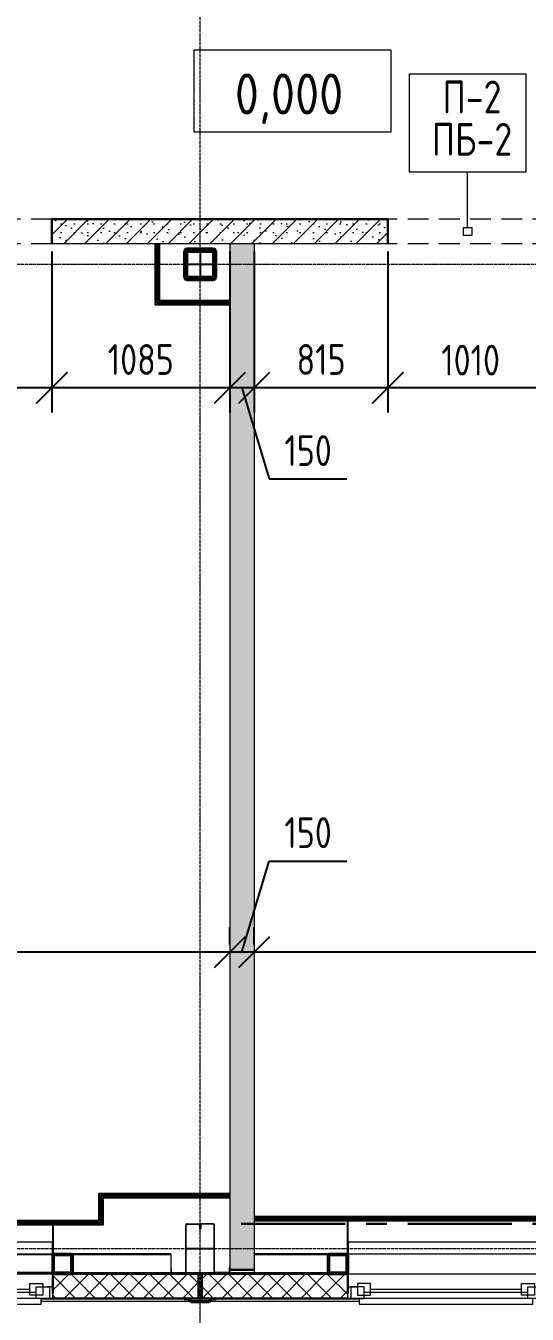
# Model space of a CAD drawing. Header units: millimetres. Extents: x -3689 to 3021565, y -698052 to -604547.
# Drawn here: x 2702032 to 2705092, y -647912 to -640056 of the extents above; entities that cross this region are included whole.
import ezdxf

# ---------------------------------------------------------------- set-up
doc = ezdxf.new("R2010")
doc.units = ezdxf.units.MM
doc.header["$PDMODE"] = 35
for name, pattern in [('_ШПТ__20_т__2_5__Линия сетки', [25, 20, -2.5, 0, -2.5]), ('CENTER', [50.8, 31.75, -6.35, 6.35, -6.35]), ('GOST2.303 5', [24, 20, -1.5, 1, -1.5]), ('невидимаяX2', [19.05, 12.7, -6.35])]:
    doc.linetypes.add(name, pattern=pattern)
doc.layers.get('0').update_dxf_attribs({"lineweight": 0})
doc.layers.get('Defpoints').update_dxf_attribs({"color": 4})
for name, color, linetype in [('_1-1_ Внутренние стены', 7, 'Continuous'), ('_4-3_ маркировка на кладочных планах АР', 7, 'Continuous'), ('Новы ГКЛ', 211, 'Continuous')]:
    doc.layers.add(name, color=color, linetype=linetype)
doc.layers.add('Вспомогательные', color=6, linetype='Continuous', plot=False)
for name, color, linetype, lineweight in [('Высотные отметки', 7, 'Continuous', 9), ('Обобщенные модели', 7, 'Continuous', 18), ('ОСИ', 251, 'CENTER', 18), ('Перекрытия', 7, 'Continuous', 18), ('Размерные', 45, 'Continuous', 15), ('Размеры', 82, 'Continuous', 9), ('Средние', 142, 'Continuous', 30), ('Стены', 7, 'Continuous', 18), ('Стены разрез', 7, 'Continuous', 30), ('Стены штриховка', 7, 'Continuous', 30), ('Типовые аннотации', 7, 'Continuous', 18)]:
    doc.layers.add(name, color=color, linetype=linetype, lineweight=lineweight)
for name, color, linetype, lineweight, true_color in [('Каркас несущий', 7, 'Continuous', 18, 0x800040), ('Каркас_Импост', 7, 'Continuous', 9, 0x804000), ('Несущие колонны', 7, 'Continuous', 18, 0x800040), ('Окна', 7, 'Continuous', 9, 0x0080c0), ('Отлив', 7, 'Continuous', 9, 0x008080), ('Скрытые грани', 7, 'Continuous', 18, 0x800040)]:
    doc.layers.add(name, color=color, linetype=linetype, lineweight=lineweight, true_color=true_color)
doc.styles.add('GOST Common_1', font='GOST_Common.ttf', dxfattribs={"width": 0.9, "height": 210})
doc.styles.add('ГОСТ 2.304', font='CS_Gost2304.shx')
doc.styles.add('стиль1', font='isocpeur.ttf')
doc.dimstyles.new('СПДС', dxfattribs={"dimscale": 100, "dimtxt": 2.5, "dimasz": 2.5, "dimexe": 2, "dimexo": 0.625, "dimgap": 1, "dimtad": 1, "dimdec": 0, "dimtxsty": 'ГОСТ 2.304', "dimblk": 'OBLIQUE', "dimblk1": 'OBLIQUE', "dimblk2": 'OBLIQUE', "dimcen": 2.5, "dimdle": 2, "dimadec": 0, "dimazin": 2, "dimtfac": 0.75, "dimtdec": 4, "dimtmove": 1, "dimatfit": 3, "dimfxl": 1, "dimtfill": 1, "dimtolj": 1, "dimarcsym": 1})
pattern_1 = [(45, (2676096.765, -647540.56), (-60.10408, 60.10408), []), (135, (2676096.765, -647540.56), (-60.10408, -60.10408), [])]

# ---------------------------------------------------------------- blocks, each defined once
blk = doc.blocks.new('102_Окно_1Створка_Ф_ГОСТ23166-99 - 1160х1750_1170_h-1445330-_О__L1_0_000_')
at = {"layer": 'Каркас_Импост', "color": 7, "lineweight": 18}
for p, q in [((-638.1, 475), (-638.1, 405)), ((-638.1, 475), (-603.1, 475)), ((-618.1, 475), (-538.1, 475)), ((-618.1, 405), (-618.1, 475)), ((-618.1, 475), (-538.1, 475)), ((-618.1, 405), (-618.1, 475)), ((-538.1, 475), (-538.1, 405)), ((-538.1, 475), (-538.1, 455)), ((541.9, 475), (461.9, 475)), ((461.9, 475), (461.9, 405)), ((461.9, 475), (461.9, 455)), ((541.9, 475), (461.9, 475)), ((561.9, 475), (526.9, 475)), ((541.9, 405), (541.9, 475)), ((541.9, 405), (541.9, 475)), ((561.9, 475), (561.9, 405)), ((-638.1, 405), (-603.1, 405)), ((-538.1, 405), (-618.1, 405)), ((-578.1, 405), (-618.1, 405)), ((-578.1, 385), (-578.1, 455)), ((-578.1, 455), (-498.1, 455)), ((-538.1, 440), (461.9, 440)), ((-498.1, 455), (-498.1, 385)), ((-498.1, 420), (421.9, 420)), ((421.9, 455), (421.9, 385)), ((501.9, 455), (421.9, 455)), ((461.9, 405), (541.9, 405)), ((501.9, 385), (501.9, 455)), ((541.9, 405), (501.9, 405)), ((561.9, 405), (526.9, 405)), ((-498.1, 385), (-578.1, 385)), ((421.9, 385), (501.9, 385))]:
    blk.add_line(p, q, dxfattribs=at)
at = {"layer": 'Отлив', "color": 7}
for p, q in [((491.9, 510), (-568.1, 510)), ((-568.1, 510), (-568.1, 475)), ((-568.1, 475), (491.9, 475)), ((491.9, 475), (491.9, 510))]:
    blk.add_line(p, q, dxfattribs=at)
blk = doc.blocks.new('243_КолоннаНесущая_Труба_ГОСТ 30245-2003 - 120x120x5-1251786-_О__L1_0_000_')
at = {"layer": 'Несущие колонны', "color": 7, "lineweight": 40}
for p, q in [((-60, 51), (-60, -51)), ((-55, -51), (-55, 51)), ((51, 60), (-51, 60)), ((-51, 55), (51, 55)), ((55, 51), (55, -51)), ((60, -51), (60, 51)), ((51, -55), (-51, -55)), ((-51, -60), (51, -60))]:
    blk.add_line(p, q, dxfattribs=at)
for centre, radius, start, end in [((-51, 51), 9, 90, 180), ((-51, 51), 4, 90, 180), ((51, 51), 9, 0, 90), ((51, 51), 4, 0, 90), ((-51, -51), 9, 180, 270), ((-51, -51), 4, 180, 270), ((51, -51), 9, 270, 360), ((51, -51), 4, 270, 0)]:
    blk.add_arc(centre, radius, start, end, dxfattribs=at)
blk = doc.blocks.new('190_ФЭ_Стена_Стык вертикальный - ФЭ-C1_110-1292203-_О__L1_0_000_')
at = {"layer": 'Обобщенные модели', "lineweight": 9}
h = blk.add_hatch(dxfattribs=at)
h.set_pattern_fill('FP_4', color=256, style=0, pattern_type=2)
h.set_pattern_definition([(45, (0, 0), (-106.066, 106.066), [])])
h.paths.add_polyline_path([(27055, -295), (27072, -278), (27071.6, -277), (27054.6, -294), (26945.4, -294), (26928.4, -277), (26928, -278), (26945, -295)], flags=0)
h.paths.add_polyline_path([(27097, -276), (27098, -275), (27088, -276)], flags=0)
h.paths.add_polyline_path([(26912, -276), (26912, -275), (26903, -276)], flags=0)
at = {"layer": 'Обобщенные модели', "lineweight": 40}
for p, q in [((26912, -275), (26902, -275)), ((26902, -275), (26902, -278)), ((26902, -278), (26928, -278)), ((26903, -277), (26903, -276)), ((26903, -276), (26912, -276)), ((26928.4, -277), (26903, -277)), ((26912, -276), (26912, -275)), ((26928, -278), (26945, -295)), ((26945.4, -294), (26928.4, -277)), ((26945, -295), (27055, -295)), ((27054.6, -294), (26945.4, -294)), ((27071.6, -277), (27054.6, -294)), ((27055, -295), (27072, -278)), ((27097, -277), (27071.6, -277)), ((27072, -278), (27098, -278)), ((27098, -275), (27088, -275)), ((27088, -275), (27088, -276)), ((27088, -276), (27097, -276)), ((27097, -276), (27097, -277)), ((27098, -278), (27098, -275))]:
    blk.add_line(p, q, dxfattribs=at)
blk = doc.blocks.new('Высотные отметки - Рамка-5093-_О__L1_0_000_')
at = {"layer": 'Типовые аннотации', "lineweight": 9}
for p, q in [((-6, 0), (-6, 5)), ((-6, 5), (6, 5)), ((6, 5), (6, 0)), ((6, 0), (-6, 0))]:
    blk.add_line(p, q, dxfattribs=at)
blk = doc.blocks.new('к4')
at = {"color": 0, "linetype": 'Continuous', "lineweight": 60, "ltscale": 150}
for p, q in [((4150607.8, 536606.2), (4150607.8, 536766.2)), ((4150612.8, 536606.2), (4150612.8, 536766.2)), ((4150617.8, 536776.2), (4150777.8, 536776.2)), ((4150617.8, 536771.2), (4150777.8, 536771.2)), ((4150782.8, 536766.2), (4150782.8, 536606.2)), ((4150787.8, 536766.2), (4150787.8, 536606.2)), ((4150777.8, 536601.2), (4150617.8, 536601.2)), ((4150777.8, 536596.2), (4150617.8, 536596.2))]:
    blk.add_line(p, q, dxfattribs=at)
at = {"color": 0, "linetype": 'GOST2.303 5', "lineweight": 25, "ltscale": 150}
for p, q in [((4150697.8, 536778.2), (4150697.8, 536594.2)), ((4150605.8, 536686.2), (4150789.8, 536686.2))]:
    blk.add_line(p, q, dxfattribs=at)
at = {"color": 0, "linetype": 'Continuous', "lineweight": 60, "ltscale": 150}
for centre, radius, start, end in [((4150617.8, 536766.2), 10, 90, 180), ((4150617.8, 536766.2), 5, 90, 180), ((4150777.8, 536766.2), 10, 0, 90), ((4150777.8, 536766.2), 5, 0, 90), ((4150617.8, 536606.2), 10, 180, 270), ((4150617.8, 536606.2), 5, 180, 270), ((4150777.8, 536606.2), 5, 270, 0), ((4150777.8, 536606.2), 10, 270, 0)]:
    blk.add_arc(centre, radius, start, end, dxfattribs=at)
at = {"layer": 'Вспомогательные', "color": 0, "ltscale": 10}
blk.add_line((4150612.8, 536686.2), (4150782.8, 536686.2), dxfattribs=at)
blk = doc.blocks.new('к3')
at = {"color": 0, "linetype": 'ByBlock', "lineweight": -2, "ltscale": 200}
for p, q in [((4147417.8, 542805.7), (4147417.8, 542828.2)), ((4147417.8, 542805.7), (4147420.8, 542805.7)), ((4147420.8, 542805.7), (4147420.8, 542828.2)), ((4147425.8, 542836.2), (4147504.8, 542836.2)), ((4147425.8, 542833.2), (4147504.8, 542833.2)), ((4147509.8, 542828.2), (4147509.8, 542544.2)), ((4147512.8, 542828.2), (4147512.8, 542544.2)), ((4147682.8, 542828.2), (4147682.8, 542544.2)), ((4147685.8, 542828.2), (4147685.8, 542544.2)), ((4147769.8, 542836.2), (4147690.8, 542836.2)), ((4147769.8, 542833.2), (4147690.8, 542833.2)), ((4147774.8, 542805.7), (4147774.8, 542828.2)), ((4147777.8, 542805.7), (4147774.8, 542805.7)), ((4147777.8, 542805.7), (4147777.8, 542828.2)), ((4147517.8, 542539.2), (4147588.8, 542539.2)), ((4147517.8, 542536.2), (4147588.8, 542536.2)), ((4147593.8, 542544.2), (4147593.8, 542566.7)), ((4147593.8, 542566.7), (4147596.8, 542566.7)), ((4147596.8, 542544.2), (4147596.8, 542566.7)), ((4147598.8, 542544.2), (4147598.8, 542566.7)), ((4147601.8, 542566.7), (4147598.8, 542566.7)), ((4147601.8, 542544.2), (4147601.8, 542566.7)), ((4147677.8, 542539.2), (4147606.8, 542539.2)), ((4147677.8, 542536.2), (4147606.8, 542536.2))]:
    blk.add_line(p, q, dxfattribs=at)
for centre, radius, start, end in [((4147425.8, 542828.2), 8, 90, 180), ((4147425.8, 542828.2), 5, 90, 180), ((4147504.8, 542828.2), 8, 0, 90), ((4147504.8, 542828.2), 5, 0, 90), ((4147690.8, 542828.2), 8, 90, 180), ((4147690.8, 542828.2), 5, 90, 180), ((4147769.8, 542828.2), 8, 0, 90), ((4147769.8, 542828.2), 5, 0, 90), ((4147517.8, 542544.2), 8, 180, 270), ((4147517.8, 542544.2), 5, 180, 270), ((4147588.8, 542544.2), 8, 270, 0), ((4147588.8, 542544.2), 5, 270, 0), ((4147606.8, 542544.2), 8, 180, 270), ((4147606.8, 542544.2), 5, 180, 270), ((4147677.8, 542544.2), 5, 270, 0), ((4147677.8, 542544.2), 8, 270, 0)]:
    blk.add_arc(centre, radius, start, end, dxfattribs=at)
at = {"layer": 'Вспомогательные', "color": 0, "ltscale": 10}
for p, q in [((4147690.3, 542836.2), (4147505.3, 542836.2)), ((4147682.8, 542686.2), (4147512.8, 542686.2))]:
    blk.add_line(p, q, dxfattribs=at)
blk = doc.blocks.new('_Oblique')
at = {"color": 0, "linetype": 'ByBlock', "lineweight": -2}
blk.add_line((-0.5, -0.5), (0.5, 0.5), dxfattribs=at)
blk = doc.blocks.new('*D443')
at = {"layer": 'Defpoints', "color": 0, "ltscale": 75, "transparency": 16777216}
for p in [(2704241.8, -641385.6), (2705251.8, -641385.6), (2704241.8, -642263.7)]:
    blk.add_point(p, dxfattribs=at)
at = {"layer": 'Размеры', "color": 0, "lineweight": -2, "ltscale": 75, "transparency": 16777216}
for p, q in [((2704241.8, -641432.4), (2704241.8, -642413.7)), ((2705251.8, -641432.4), (2705251.8, -642413.7)), ((2705401.8, -642263.7), (2704091.8, -642263.7))]:
    blk.add_line(p, q, dxfattribs=at)
at = {"layer": 'Размеры', "color": 0, "lineweight": -2, "ltscale": 75, "transparency": 16777216, "xscale": 187.5, "yscale": 187.5, "zscale": 187.5, "rotation": 180}
blk.add_blockref('_Oblique', (2704241.8, -642263.7), dxfattribs=at)
at = {"layer": 'Размеры', "color": 0, "lineweight": -2, "ltscale": 75, "transparency": 16777216, "xscale": 187.5, "yscale": 187.5, "zscale": 187.5}
blk.add_blockref('_Oblique', (2705251.8, -642263.7), dxfattribs=at)
at = {"layer": 'Размеры', "color": 0, "ltscale": 75, "transparency": 16777216, "insert": (2704746.8, -642095), "char_height": 187.5, "attachment_point": 5, "style": 'ГОСТ 2.304', "bg_fill": 3, "box_fill_scale": 1.1, "bg_fill_color": 256, "bg_fill_true_color": 13158600, "bg_fill_transparency": 0}
blk.add_mtext('\\A1;1010', dxfattribs=at)
blk = doc.blocks.new('*D444')
at = {"layer": 'Defpoints', "color": 0, "ltscale": 75, "transparency": 16777216}
for p in [(2703426.8, -641385.6), (2704241.8, -641385.6), (2703426.8, -642263.7)]:
    blk.add_point(p, dxfattribs=at)
at = {"layer": 'Размеры', "color": 0, "lineweight": -2, "ltscale": 75, "transparency": 16777216}
for p, q in [((2703426.8, -641432.4), (2703426.8, -642413.7)), ((2704241.8, -641432.4), (2704241.8, -642413.7)), ((2704391.8, -642263.7), (2703276.8, -642263.7))]:
    blk.add_line(p, q, dxfattribs=at)
at = {"layer": 'Размеры', "color": 0, "lineweight": -2, "ltscale": 75, "transparency": 16777216, "xscale": 187.5, "yscale": 187.5, "zscale": 187.5, "rotation": 180}
blk.add_blockref('_Oblique', (2703426.8, -642263.7), dxfattribs=at)
at = {"layer": 'Размеры', "color": 0, "lineweight": -2, "ltscale": 75, "transparency": 16777216, "xscale": 187.5, "yscale": 187.5, "zscale": 187.5}
blk.add_blockref('_Oblique', (2704241.8, -642263.7), dxfattribs=at)
at = {"layer": 'Размеры', "color": 0, "ltscale": 75, "transparency": 16777216, "insert": (2703834.3, -642091.1), "char_height": 187.5, "attachment_point": 5, "style": 'ГОСТ 2.304', "bg_fill": 3, "box_fill_scale": 1.1, "bg_fill_color": 256, "bg_fill_true_color": 13158600, "bg_fill_transparency": 0}
blk.add_mtext('\\A1;815', dxfattribs=at)
blk = doc.blocks.new('*D445')
at = {"layer": 'Defpoints', "color": 0, "ltscale": 75, "transparency": 16777216}
for p in [(2703276.8, -641385.6), (2703426.8, -641385.6), (2703276.8, -642263.7)]:
    blk.add_point(p, dxfattribs=at)
at = {"layer": 'Размеры', "color": 0, "lineweight": -2, "ltscale": 75, "transparency": 16777216}
for p, q in [((2703276.8, -641432.4), (2703276.8, -642413.7)), ((2703426.8, -641432.4), (2703426.8, -642413.7)), ((2703576.8, -642263.7), (2703126.8, -642263.7)), ((2703351.8, -642263.7), (2703518.4, -642819.1)), ((2703518.4, -642819.1), (2703991.8, -642819.1))]:
    blk.add_line(p, q, dxfattribs=at)
at = {"layer": 'Размеры', "color": 0, "lineweight": -2, "ltscale": 75, "transparency": 16777216, "xscale": 187.5, "yscale": 187.5, "zscale": 187.5, "rotation": 180}
blk.add_blockref('_Oblique', (2703276.8, -642263.7), dxfattribs=at)
at = {"layer": 'Размеры', "color": 0, "lineweight": -2, "ltscale": 75, "transparency": 16777216, "xscale": 187.5, "yscale": 187.5, "zscale": 187.5}
blk.add_blockref('_Oblique', (2703426.8, -642263.7), dxfattribs=at)
at = {"layer": 'Размеры', "color": 0, "ltscale": 75, "transparency": 16777216, "insert": (2703755.1, -642646.5), "char_height": 187.5, "attachment_point": 5, "style": 'ГОСТ 2.304', "bg_fill": 3, "box_fill_scale": 1.1, "bg_fill_color": 256, "bg_fill_true_color": 13158600, "bg_fill_transparency": 0}
blk.add_mtext('\\A1;150', dxfattribs=at)
blk = doc.blocks.new('*D446')
at = {"layer": 'Defpoints', "color": 0, "ltscale": 75, "transparency": 16777216}
for p in [(2702191.8, -641385.6), (2703276.8, -641385.6), (2702191.8, -642263.7)]:
    blk.add_point(p, dxfattribs=at)
at = {"layer": 'Размеры', "color": 0, "lineweight": -2, "ltscale": 75, "transparency": 16777216}
for p, q in [((2702191.8, -641432.4), (2702191.8, -642413.7)), ((2703276.8, -641432.4), (2703276.8, -642413.7)), ((2703426.8, -642263.7), (2702041.8, -642263.7))]:
    blk.add_line(p, q, dxfattribs=at)
at = {"layer": 'Размеры', "color": 0, "lineweight": -2, "ltscale": 75, "transparency": 16777216, "xscale": 187.5, "yscale": 187.5, "zscale": 187.5, "rotation": 180}
blk.add_blockref('_Oblique', (2702191.8, -642263.7), dxfattribs=at)
at = {"layer": 'Размеры', "color": 0, "lineweight": -2, "ltscale": 75, "transparency": 16777216, "xscale": 187.5, "yscale": 187.5, "zscale": 187.5}
blk.add_blockref('_Oblique', (2703276.8, -642263.7), dxfattribs=at)
at = {"layer": 'Размеры', "color": 0, "ltscale": 75, "transparency": 16777216, "insert": (2702734.3, -642091.1), "char_height": 187.5, "attachment_point": 5, "style": 'ГОСТ 2.304', "bg_fill": 3, "box_fill_scale": 1.1, "bg_fill_color": 256, "bg_fill_true_color": 13158600, "bg_fill_transparency": 0}
blk.add_mtext('\\A1;1085', dxfattribs=at)
blk = doc.blocks.new('*D447')
at = {"layer": 'Defpoints', "color": 0, "ltscale": 75, "transparency": 16777216}
for p in [(2701181.8, -641385.6), (2702191.8, -641385.6), (2701181.8, -642263.7)]:
    blk.add_point(p, dxfattribs=at)
at = {"layer": 'Размеры', "color": 0, "lineweight": -2, "ltscale": 75, "transparency": 16777216}
for p, q in [((2701181.8, -641432.4), (2701181.8, -642413.7)), ((2702191.8, -641432.4), (2702191.8, -642413.7)), ((2702341.8, -642263.7), (2701031.8, -642263.7))]:
    blk.add_line(p, q, dxfattribs=at)
at = {"layer": 'Размеры', "color": 0, "lineweight": -2, "ltscale": 75, "transparency": 16777216, "xscale": 187.5, "yscale": 187.5, "zscale": 187.5, "rotation": 180}
blk.add_blockref('_Oblique', (2701181.8, -642263.7), dxfattribs=at)
at = {"layer": 'Размеры', "color": 0, "lineweight": -2, "ltscale": 75, "transparency": 16777216, "xscale": 187.5, "yscale": 187.5, "zscale": 187.5}
blk.add_blockref('_Oblique', (2702191.8, -642263.7), dxfattribs=at)
at = {"layer": 'Размеры', "color": 0, "ltscale": 75, "transparency": 16777216, "insert": (2701686.8, -642095), "char_height": 187.5, "attachment_point": 5, "style": 'ГОСТ 2.304', "bg_fill": 3, "box_fill_scale": 1.1, "bg_fill_color": 256, "bg_fill_true_color": 13158600, "bg_fill_transparency": 0}
blk.add_mtext('\\A1;1010', dxfattribs=at)
blk = doc.blocks.new('*D477')
at = {"layer": 'Defpoints', "color": 0, "ltscale": 75, "transparency": 16777216}
for p in [(2703426.8, -645704.2), (2703426.8, -645704.2), (2708766.8, -645704.2)]:
    blk.add_point(p, dxfattribs=at)
at = {"layer": 'Размеры', "color": 0, "lineweight": -2, "ltscale": 75, "transparency": 16777216}
for p, q in [((2703426.8, -645657.3), (2703426.8, -645554.2)), ((2708766.8, -645657.3), (2708766.8, -645554.2)), ((2708916.8, -645704.2), (2703276.8, -645704.2))]:
    blk.add_line(p, q, dxfattribs=at)
at = {"layer": 'Размеры', "color": 0, "lineweight": -2, "ltscale": 75, "transparency": 16777216, "xscale": 187.5, "yscale": 187.5, "zscale": 187.5, "rotation": 180}
blk.add_blockref('_Oblique', (2703426.8, -645704.2), dxfattribs=at)
at = {"layer": 'Размеры', "color": 0, "lineweight": -2, "ltscale": 75, "transparency": 16777216, "xscale": 187.5, "yscale": 187.5, "zscale": 187.5}
blk.add_blockref('_Oblique', (2708766.8, -645704.2), dxfattribs=at)
at = {"layer": 'Размеры', "color": 0, "ltscale": 75, "transparency": 16777216, "insert": (2706096.8, -645531.5), "char_height": 187.5, "attachment_point": 5, "style": 'ГОСТ 2.304', "bg_fill": 3, "box_fill_scale": 1.1, "bg_fill_color": 256, "bg_fill_true_color": 13158600, "bg_fill_transparency": 0}
blk.add_mtext('\\A1;5340', dxfattribs=at)
blk = doc.blocks.new('*D478')
at = {"layer": 'Defpoints', "color": 0, "ltscale": 75, "transparency": 16777216}
for p in [(2703276.8, -645704.2), (2703276.8, -645704.2), (2703426.8, -645704.2)]:
    blk.add_point(p, dxfattribs=at)
at = {"layer": 'Размеры', "color": 0, "lineweight": -2, "ltscale": 75, "transparency": 16777216}
for p, q in [((2703351.8, -645704.2), (2703518.4, -645148.8)), ((2703518.4, -645148.8), (2703991.8, -645148.8)), ((2703276.8, -645657.3), (2703276.8, -645554.2)), ((2703426.8, -645657.3), (2703426.8, -645554.2)), ((2703576.8, -645704.2), (2703126.8, -645704.2))]:
    blk.add_line(p, q, dxfattribs=at)
at = {"layer": 'Размеры', "color": 0, "lineweight": -2, "ltscale": 75, "transparency": 16777216, "xscale": 187.5, "yscale": 187.5, "zscale": 187.5, "rotation": 180}
blk.add_blockref('_Oblique', (2703276.8, -645704.2), dxfattribs=at)
at = {"layer": 'Размеры', "color": 0, "lineweight": -2, "ltscale": 75, "transparency": 16777216, "xscale": 187.5, "yscale": 187.5, "zscale": 187.5}
blk.add_blockref('_Oblique', (2703426.8, -645704.2), dxfattribs=at)
at = {"layer": 'Размеры', "color": 0, "ltscale": 75, "transparency": 16777216, "insert": (2703755.1, -644976.1), "char_height": 187.5, "attachment_point": 5, "style": 'ГОСТ 2.304', "bg_fill": 3, "box_fill_scale": 1.1, "bg_fill_color": 256, "bg_fill_true_color": 13158600, "bg_fill_transparency": 0}
blk.add_mtext('\\A1;150', dxfattribs=at)
blk = doc.blocks.new('*D479')
at = {"layer": 'Defpoints', "color": 0, "ltscale": 75, "transparency": 16777216}
for p in [(2700201.8, -645704.2), (2700201.8, -645704.2), (2703276.8, -645704.2)]:
    blk.add_point(p, dxfattribs=at)
at = {"layer": 'Размеры', "color": 0, "lineweight": -2, "ltscale": 75, "transparency": 16777216}
for p, q in [((2700201.8, -645657.3), (2700201.8, -645554.2)), ((2703276.8, -645657.3), (2703276.8, -645554.2)), ((2703426.8, -645704.2), (2700051.8, -645704.2))]:
    blk.add_line(p, q, dxfattribs=at)
at = {"layer": 'Размеры', "color": 0, "lineweight": -2, "ltscale": 75, "transparency": 16777216, "xscale": 187.5, "yscale": 187.5, "zscale": 187.5, "rotation": 180}
blk.add_blockref('_Oblique', (2700201.8, -645704.2), dxfattribs=at)
at = {"layer": 'Размеры', "color": 0, "lineweight": -2, "ltscale": 75, "transparency": 16777216, "xscale": 187.5, "yscale": 187.5, "zscale": 187.5}
blk.add_blockref('_Oblique', (2703276.8, -645704.2), dxfattribs=at)
at = {"layer": 'Размеры', "color": 0, "ltscale": 75, "transparency": 16777216, "insert": (2701739.3, -645531.5), "char_height": 187.5, "attachment_point": 5, "style": 'ГОСТ 2.304', "bg_fill": 3, "box_fill_scale": 1.1, "bg_fill_color": 256, "bg_fill_true_color": 13158600, "bg_fill_transparency": 0}
blk.add_mtext('\\A1;3075', dxfattribs=at)

msp = doc.modelspace()

# ---------------------------------------------------------------- hatches: boundary and pattern name
at = {"layer": 'Стены штриховка', "lineweight": 9}
h = msp.add_hatch(dxfattribs=at)
h.set_pattern_fill('FP_5', color=256, style=0, pattern_type=2)
h.set_pattern_definition(pattern_1)
h.paths.add_polyline_path([(2702331.8969, -647813.5597), (2703086.7647, -647813.5597), (2703086.7647, -647667.5597), (2702196.7647, -647667.5597), (2702196.7647, -647813.5597)], flags=0)
h.paths.add_polyline_path([(2700996.7647, -647813.5597), (2700996.7647, -647667.5597), (2699196.7647, -647667.5597), (2699196.7647, -647813.5597), (2700884.5175, -647813.5597)], flags=0)
h.paths.add_polyline_path([(2697162.6848, -647813.5597), (2697996.7647, -647813.5597), (2697996.7647, -647667.5597), (2697106.7647, -647667.5597), (2697106.7647, -647813.5597)], flags=0)
h = msp.add_hatch(dxfattribs=at)
h.set_pattern_fill('FP_5', color=256, style=0, pattern_type=2)
h.set_pattern_definition(pattern_1)
h.paths.add_polyline_path([(2709086.7647, -647813.5597), (2709086.7647, -647667.5597), (2708196.7647, -647667.5597), (2708196.7647, -647813.5597), (2708948.4883, -647813.5597)], flags=0)
h.paths.add_polyline_path([(2706996.7647, -647813.5597), (2706996.7647, -647667.5597), (2705196.7647, -647667.5597), (2705196.7647, -647813.5597), (2706880.8035, -647813.5597)], flags=0)
h.paths.add_polyline_path([(2703572.5078, -647813.5597), (2703996.7647, -647813.5597), (2703996.7647, -647667.5597), (2703106.7647, -647667.5597), (2703106.7647, -647813.5597), (2703365.7393, -647813.5597)], flags=0)
h = msp.add_hatch(dxfattribs=at)
h.set_pattern_fill('FP_4', color=256, style=0, pattern_type=2)
h.set_pattern_definition([(45, (2676096.76, -647540.56), (-106.066, 106.066), [])])
h.paths.add_polyline_path([(2708948.4883, -647815.5597), (2709086.7647, -647815.5597), (2709086.7647, -647813.5597), (2708196.7647, -647813.5597), (2708196.7647, -647815.5597), (2708741.7198, -647815.5597)], flags=0)
h.paths.add_polyline_path([(2706674.035, -647815.5597), (2706996.7647, -647815.5597), (2706996.7647, -647813.5597), (2705196.7647, -647813.5597), (2705196.7647, -647815.5597), (2706467.2665, -647815.5597)], flags=0)
h.paths.add_polyline_path([(2703986.0447, -647815.5597), (2703996.7647, -647815.5597), (2703996.7647, -647813.5597), (2703106.7647, -647813.5597), (2703106.7647, -647815.5597), (2703779.2763, -647815.5597)], flags=0)

# ---------------------------------------------------------------- linework, layer by layer
for p, q in [((2702191.7647, -641335.5597), (2702191.7647, -641315.5597)), ((2704241.7647, -641315.5597), (2704241.7647, -641335.5597)), ((2703276.7647, -641385.5597), (2703276.7647, -647656.5597)), ((2703426.7647, -641385.5597), (2703426.7647, -647656.5597)), ((2703426.7647, -647640.5597), (2703401.7647, -647640.5597))]:
    msp.add_line(p, q)
at = {"layer": '_4-3_ маркировка на кладочных планах АР', "color": 94, "linetype": 'Continuous', "lineweight": 0}
for p, q in [((2704373.529, -640348.7647), (2705082.8885, -640348.7647)), ((2704373.529, -640948.7647), (2704373.529, -640348.7647)), ((2705082.8885, -640348.7647), (2705082.8885, -640948.7647)), ((2705082.8885, -640948.7647), (2704373.529, -640948.7647)), ((2704728.2088, -641285.5597), (2704728.2088, -640948.7647)), ((2704703.2088, -641285.5597), (2704753.2088, -641285.5597)), ((2704703.2088, -641335.5597), (2704703.2088, -641285.5597)), ((2704753.2088, -641335.5597), (2704703.2088, -641335.5597)), ((2704753.2088, -641285.5597), (2704753.2088, -641335.5597))]:
    msp.add_line(p, q, dxfattribs=at)
at = {"layer": 'Каркас несущий', "color": 7}
for p, q in [((2702205.7647, -647545.5597), (2700996.7647, -647545.5597)), ((2702916.7647, -647545.5597), (2702916.7647, -647554.5597)), ((2702916.7647, -647554.5597), (2702916.7647, -647656.5597)), ((2700996.7647, -647665.5597), (2702196.7647, -647665.5597)), ((2702916.7647, -647656.5597), (2702916.7647, -647665.5597))]:
    msp.add_line(p, q, dxfattribs=at)
at = {"layer": 'Новы ГКЛ'}
for p, q in [((2703426.7647, -647315.5387), (2708766.7647, -647315.5387)), ((2703996.7647, -647660.5597), (2703996.7647, -647315.5387)), ((2702196.7647, -647340.2284), (2702196.7647, -647660.5597)), ((2703426.7647, -647328.0387), (2708766.7647, -647328.0387)), ((2703426.7647, -647340.5387), (2708766.7647, -647340.5387))]:
    msp.add_line(p, q, dxfattribs=at)
for points in [[(2700201.7647, -647340.2284), (2702480.3158, -647340.2284), (2702480.3158, -647175.2284), (2703276.7647, -647175.2284)], [(2700201.7647, -647352.7284), (2702492.8158, -647352.7284), (2702492.8158, -647187.7284), (2703276.7647, -647187.7284)], [(2700201.7647, -647365.2284), (2702505.3158, -647365.2284), (2702505.3158, -647200.2284), (2703276.7647, -647200.2284)]]:
    msp.add_lwpolyline(points, dxfattribs=at)
at = {"layer": 'Обобщенные модели'}
for p, q in [((2702998.8361, -647815.6311), (2702126.7647, -647815.6311)), ((2702999.1052, -647818.2192), (2702126.7647, -647818.2192)), ((2703027.5481, -647821.117), (2702126.7647, -647821.117)), ((2703041.7897, -647835.4994), (2702126.7647, -647835.4994)), ((2703184.7647, -647815.6311), (2703008.7647, -647815.6311)), ((2703167.691, -647818.2192), (2703025.8385, -647818.2192)), ((2703164.7932, -647821.117), (2703028.7362, -647821.117)), ((2704066.7647, -647835.4994), (2703151.7397, -647835.4994)), ((2704066.7647, -647821.117), (2703165.9814, -647821.117)), ((2704066.7647, -647818.2192), (2703194.4242, -647818.2192)), ((2704066.7647, -647815.6311), (2703194.6934, -647815.6311))]:
    msp.add_line(p, q, dxfattribs=at)
at = {"layer": 'ОСИ', "linetype": '_ШПТ__20_т__2_5__Линия сетки'}
for p, q in [((2703096.7647, -651518.5254), (2703096.7647, -634187.5211)), ((2671454.2388, -641510.5597), (2722843.4447, -641510.5597)), ((2671454.2388, -647510.5597), (2722843.4447, -647510.5597))]:
    msp.add_line(p, q, dxfattribs=at)
at = {"layer": 'Перекрытия'}
for p, q in [((2703086.7647, -647665.5597), (2703106.7647, -647665.5597)), ((2703276.7647, -647660.5597), (2703276.7647, -647640.5597)), ((2703426.7647, -647640.5597), (2703426.7647, -647660.5597))]:
    msp.add_line(p, q, dxfattribs=at)
at = {"layer": 'Скрытые грани', "color": 7}
for p, q in [((2702198.4216, -647550.5597), (2700995.1079, -647550.5597)), ((2702916.7647, -647550.5597), (2702315.1079, -647550.5597)), ((2702198.4216, -647660.5597), (2700995.1079, -647660.5597)), ((2702959.5647, -647660.5597), (2702315.1079, -647660.5597))]:
    msp.add_line(p, q, dxfattribs=at)
at = {"layer": 'Средние', "linetype": 'CENTER', "ltscale": 20}
msp.add_line((2703346.7647, -647360.5597), (2708791.7647, -647360.5597), dxfattribs=at)
at = {"layer": 'Стены', "linetype": 'невидимаяX2', "ltscale": 10}
for p, q in [((2702191.7647, -641235.5597), (2701181.7647, -641235.5597)), ((2705251.7647, -641235.5597), (2704241.7647, -641235.5597)), ((2702191.7647, -641385.5597), (2701181.7647, -641385.5597)), ((2705251.7647, -641385.5597), (2704241.7647, -641385.5597))]:
    msp.add_line(p, q, dxfattribs=at)
at = {"layer": 'Стены', "lineweight": 18}
for p, q in [((2704241.7647, -641235.5597), (2702191.7647, -641235.5597)), ((2704241.7647, -641385.5597), (2702191.7647, -641385.5597))]:
    msp.add_line(p, q, dxfattribs=at)
at = {"layer": 'Стены'}
for p, q in [((2700996.7647, -647470.5597), (2702196.7647, -647470.5597)), ((2703996.7647, -647470.5597), (2705196.7647, -647470.5597)), ((2702196.7647, -647545.5597), (2700996.7647, -647545.5597)), ((2705196.7647, -647545.5597), (2703996.7647, -647545.5597)), ((2700996.7647, -647656.5597), (2702196.7647, -647656.5597)), ((2703996.7647, -647665.5597), (2705196.7647, -647665.5597)), ((2702196.7647, -647815.5597), (2702126.7647, -647815.5597)), ((2704066.7647, -647815.5597), (2703996.7647, -647815.5597))]:
    msp.add_line(p, q, dxfattribs=at)
at = {"layer": 'Стены разрез'}
for p, q in [((2704241.7647, -641235.5597), (2702191.7647, -641235.5597)), ((2702191.7647, -641235.5597), (2702191.7647, -641385.5597)), ((2704241.7647, -641235.5597), (2702191.7647, -641235.5597)), ((2704241.7647, -641385.5597), (2704241.7647, -641235.5597)), ((2702196.7647, -647470.5597), (2702196.7647, -647545.5597)), ((2703996.7647, -647545.5597), (2703996.7647, -647470.5597)), ((2702205.7647, -647545.5597), (2702916.7647, -647545.5597)), ((2703426.7647, -647545.5597), (2703987.7647, -647545.5597)), ((2703987.7647, -647545.5597), (2703996.7647, -647545.5597)), ((2702196.7647, -647635.5597), (2702196.7647, -647785.5597)), ((2703086.7647, -647665.5597), (2702307.7647, -647665.5597)), ((2703086.7647, -647815.5597), (2703086.7647, -647665.5597)), ((2703885.7647, -647665.5597), (2703106.7647, -647665.5597)), ((2703106.7647, -647665.5597), (2703106.7647, -647815.5597)), ((2703276.7647, -647640.5597), (2703426.7647, -647640.5597)), ((2703996.7647, -647785.5597), (2703996.7647, -647635.5597)), ((2702196.7647, -647815.5597), (2703086.7647, -647815.5597)), ((2703106.7647, -647815.5597), (2703996.7647, -647815.5597))]:
    msp.add_line(p, q, dxfattribs=at)
at = {"layer": 'Стены штриховка', "lineweight": 9}
for p, q in [((2703086.7647, -647660.5597), (2702196.7647, -647660.5597)), ((2703996.7647, -647660.5597), (2703106.7647, -647660.5597)), ((2703086.7647, -647813.5597), (2702196.7647, -647813.5597)), ((2703996.7647, -647813.5597), (2703106.7647, -647813.5597))]:
    msp.add_line(p, q, dxfattribs=at)

# ---------------------------------------------------------------- block references
at = {"layer": 'Высотные отметки', "lineweight": 20, "xscale": 99.99999999999993, "yscale": 99.99999999999993, "zscale": 99.99999999999993}
msp.add_blockref('Высотные отметки - Рамка-5093-_О__L1_0_000_', (2703659.0394, -640704.045), dxfattribs=at)
at = {"layer": 'Несущие колонны', "color": 7}
for p in [(2702256.7647, -647605.5597), (2703936.7647, -647605.5597)]:
    msp.add_blockref('243_КолоннаНесущая_Труба_ГОСТ 30245-2003 - 120x120x5-1251786-_О__L1_0_000_', p, dxfattribs=at)
at = {"layer": 'Обобщенные модели'}
msp.add_blockref('190_ФЭ_Стена_Стык вертикальный - ФЭ-C1_110-1292203-_О__L1_0_000_', (2676096.7647, -647540.5597), dxfattribs=at)
at = {"layer": 'Окна', "color": 7, "rotation": 180}
for p in [(2701558.6647, -647340.5597), (2704558.6647, -647340.5597)]:
    msp.add_blockref('102_Окно_1Створка_Ф_ГОСТ23166-99 - 1160х1750_1170_h-1445330-_О__L1_0_000_', p, dxfattribs=at)
at = {"layer": 'Размерные', "color": 0}
msp.add_blockref('к4', (-1447601.0139, -1178196.7891), dxfattribs=at)
at = {"layer": 'Размерные', "color": 0, "rotation": 180}
msp.add_blockref('к3', (6850694.5433, -104824.3303), dxfattribs=at)

# ---------------------------------------------------------------- texts
at = {"layer": '_4-3_ маркировка на кладочных планах АР', "lineweight": 5, "char_height": 200, "attachment_point": 2, "style": 'стиль1'}
for s, insert in [('\\A1;\\pxqc,t0,20;{\\W0.8;П-2 \\H0.66x;\\S^  ;\\S^  ;}', (2704873.529, -640390.6947)), ('\\A1;\\pxqc,t0,20;{\\W0.8;ПБ-2 \\H0.66x;\\S^  ;\\S^  ;}', (2704873.529, -640648.7647))]:
    msp.add_mtext(s, dxfattribs=dict(at, insert=insert))
at = {"layer": 'Высотные отметки', "insert": (2703308.3045, -640347.3379), "char_height": 250, "width": 841.76392, "attachment_point": 1, "line_spacing_factor": 1.022761, "style": 'GOST Common_1'}
msp.add_mtext('0,000', dxfattribs=at)

# ---------------------------------------------------------------- next in the draw order: dimensions: what is measured, and where the dimension line sits
at = {"layer": 'Размеры', "ltscale": 75}
for base, p1, p2, picture, middle in [((2704241.7647, -642263.7412), (2705251.7647, -641385.5597), (2704241.7647, -641385.5597), '*D443', (2704746.7647, -642094.9912)), ((2703426.7647, -645704.1624), (2708766.7647, -645704.1624), (2703426.7647, -645704.1624), '*D477', (2706096.7647, -645531.5292))]:
    dim = msp.add_linear_dim(base=base, p1=p1, p2=p2, dimstyle='СПДС', override={"dimscale": 75}, dxfattribs=at)
    dim.commit()
    dim.dimension.update_dxf_attribs({"geometry": picture, "text_midpoint": middle})

# ---------------------------------------------------------------- next in the draw order: dimensions: what is measured, and where the dimension line sits
for base, p1, p2, picture, middle in [((2703426.7647, -642263.7412), (2704241.7647, -641385.5597), (2703426.7647, -641385.5597), '*D444', (2703834.2647, -642091.1079)), ((2703276.7647, -645704.1624), (2703426.7647, -645704.1624), (2703276.7647, -645704.1624), '*D478', (2703593.3846, -644976.1294))]:
    dim = msp.add_linear_dim(base=base, p1=p1, p2=p2, dimstyle='СПДС', override={"dimscale": 75}, dxfattribs=at)
    dim.commit()
    dim.dimension.update_dxf_attribs({"geometry": picture, "text_midpoint": middle})

# ---------------------------------------------------------------- next in the draw order: dimensions: what is measured, and where the dimension line sits
for base, p1, p2, picture, middle in [((2703276.7647, -642263.7412), (2703426.7647, -641385.5597), (2703276.7647, -641385.5597), '*D445', (2703593.3846, -642646.5077)), ((2700201.7647, -645704.1624), (2703276.7647, -645704.1624), (2700201.7647, -645704.1624), '*D479', (2701739.2647, -645531.5292))]:
    dim = msp.add_linear_dim(base=base, p1=p1, p2=p2, dimstyle='СПДС', override={"dimscale": 75}, dxfattribs=at)
    dim.commit()
    dim.dimension.update_dxf_attribs({"geometry": picture, "text_midpoint": middle})

# ---------------------------------------------------------------- next in the draw order: dimensions: what is measured, and where the dimension line sits
dim = msp.add_linear_dim(base=(2702191.7647, -642263.7412), p1=(2703276.7647, -641385.5597), p2=(2702191.7647, -641385.5597), dimstyle='СПДС', override={"dimscale": 75}, dxfattribs=at)
dim.commit()
dim.dimension.update_dxf_attribs({"geometry": '*D446', "text_midpoint": (2702734.2647, -642091.1079)})

# ---------------------------------------------------------------- next in the draw order: hatches: boundary and pattern name
at = {"layer": '_1-1_ Внутренние стены', "linetype": 'Continuous', "lineweight": 0, "true_color": 0x000000}
h = msp.add_hatch(dxfattribs=at)
h.set_pattern_fill('ГАЗОБЕТОН_0004', color=18, style=0, pattern_type=2)
h.set_pattern_definition([(45, (2746408.48, -655037.73), (-63.63961, 63.63961), []), (90, (2746344.84, -654974.09), (-81, 0), [0, -54, 0, -81]), (155, (2746408.48, -654910.45), (34.23208, 73.41093), [0, -39.6, 0, -68.4])])
h.paths.add_polyline_path([(2703276.7647, -647640.5597), (2703276.7647, -641385.5597), (2703426.7647, -641385.5597), (2703426.7647, -647640.5597)])

# ---------------------------------------------------------------- next in the draw order: linework, layer by layer
at = {"layer": 'Новы ГКЛ'}
for points in [[(2703276.7647, -641758.5486), (2702823.116, -641758.5486), (2702823.116, -641385.5597)], [(2703276.7647, -641746.0486), (2702835.616, -641746.0486), (2702835.616, -641385.5597)], [(2703276.7647, -641733.5486), (2702848.116, -641733.5486), (2702848.116, -641385.5597)]]:
    msp.add_lwpolyline(points, dxfattribs=at)

# ---------------------------------------------------------------- next in the draw order: dimensions: what is measured, and where the dimension line sits
at = {"layer": 'Размеры', "ltscale": 75}
dim = msp.add_linear_dim(base=(2701181.7647, -642263.7412), p1=(2702191.7647, -641385.5597), p2=(2701181.7647, -641385.5597), dimstyle='СПДС', override={"dimscale": 75}, dxfattribs=at)
dim.commit()
dim.dimension.update_dxf_attribs({"geometry": '*D447', "text_midpoint": (2701686.7647, -642094.9912)})

# ---------------------------------------------------------------- next in the draw order: hatches: boundary and pattern name
at = {"layer": '_1-1_ Внутренние стены', "linetype": 'Continuous', "lineweight": 0, "true_color": 0x000000}
h = msp.add_hatch(dxfattribs=at)
h.set_pattern_fill('ГАЗОБЕТОН_0004', color=18, style=0, pattern_type=2)
h.set_pattern_definition([(45, (2745323.48, -651910.73), (-63.63961, 63.63961), []), (90, (2745259.84, -651847.09), (-81, 0), [0, -54, 0, -81]), (155, (2745323.48, -651783.45), (34.23208, 73.41093), [0, -39.6, 0, -68.4])])
h.paths.add_polyline_path([(2702191.7647, -641235.5597), (2702191.7647, -641385.5597), (2704241.7647, -641385.5597), (2704241.7647, -641235.5597)])

doc.saveas('drawing.dxf')
